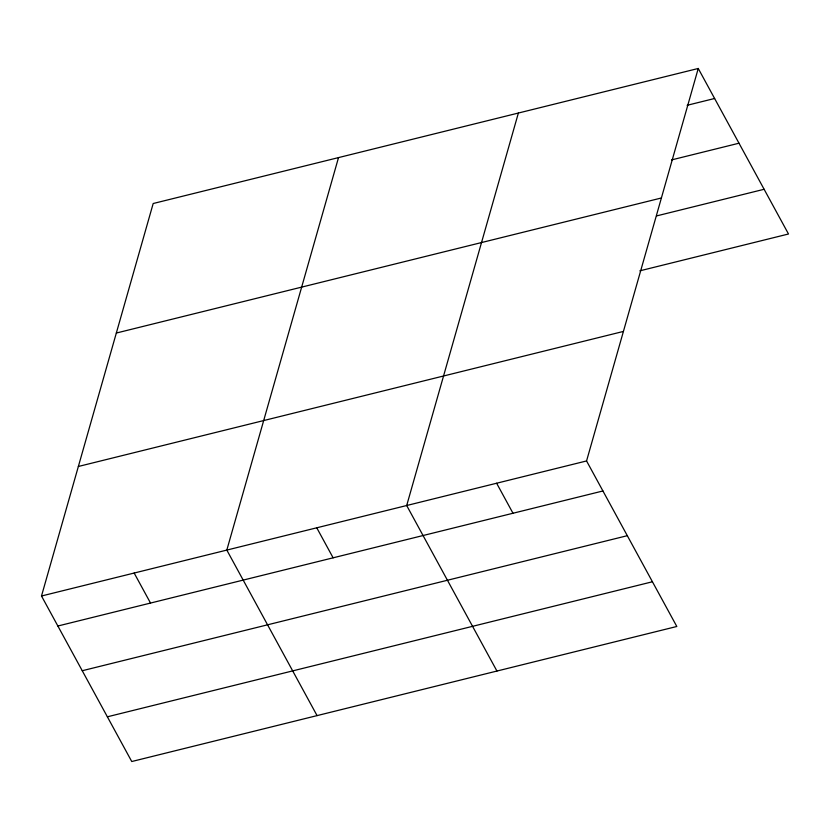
<?xml version="1.0" encoding="UTF-8"?>
<svg xmlns="http://www.w3.org/2000/svg" width="830" height="830" viewBox="0 0 830 830"><rect width="100%" height="100%" fill="white"/><g stroke="black" fill="none" stroke-linecap="round" stroke-linejoin="round"><path stroke-width="1.25" d="M698.248 68.475L586.561 460.951L676.813 626.484L131.752 761.525L41.5 596.002L153.187 203.516L698.248 68.475L788.5 233.998L639.857 270.829M338.515 157.607L226.818 550.083L317.07 715.616M518.377 113.036L406.69 505.522L496.942 671.045M687.136 105.296L714.62 98.49M671.543 159.92L739.001 143.206M116.335 333.038L661.396 197.986M656.696 215.893L764.119 189.282M78.362 466.481L623.413 331.429M41.5 596.002L586.561 460.951M57.861 626.017L602.922 490.966M82.243 670.733L627.304 535.692M107.371 716.809L652.432 581.768M496.631 483.236L512.992 513.251M316.759 527.797L333.12 557.812M134.159 573.042L150.521 603.057"/></g></svg>
